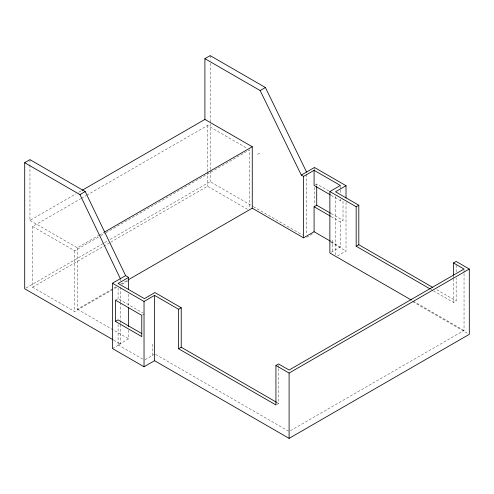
<?xml version="1.0" encoding="UTF-8"?>
<svg xmlns="http://www.w3.org/2000/svg" width="494" height="494" viewBox="0 0 494 494"><rect width="100%" height="100%" fill="white"/><g stroke="black" fill="none" stroke-linecap="round" stroke-linejoin="round"><path stroke-width="0.37" stroke-dasharray="2.47 1.85" d="M29.961 165.045L29.961 220.423L76.033 193.821M78.707 192.277L81.374 190.733M116.751 287.267L74.687 311.553L32.592 287.249L32.592 226.493L80.67 198.736M81.337 198.353L86.012 195.655M86.678 195.266L207.536 125.488L246.957 148.249M29.961 220.423L77.317 247.76L98.683 235.422M99.35 235.039L104.024 232.341M32.592 226.493L74.687 250.798L100.06 236.151M100.727 235.762L105.401 233.063M106.068 232.68L249.631 149.793L249.631 208.24M26.034 288.002L107.426 241.01M110.094 239.467L210.172 181.687L252.712 206.251M257.522 154.35L260.153 152.831M32.592 287.249L110.051 242.529M110.718 242.146L207.536 186.244L247.624 209.388M77.317 247.76L77.317 309.207L116.714 286.464M120.715 284.149L127.396 280.296M122.092 284.18L128.1 280.709M115.46 300.161L118.091 298.642L143.087 313.073M315.4 184.725L316.716 183.966L329.214 191.184M142.426 314.968L144.402 313.832M331.184 195.358L340.391 200.675L341.706 199.916M118.091 324.416L118.091 344.905L128.613 338.828L128.613 328.843M112.459 348.554L120.357 343.997L120.357 324.015M306.564 237.342L313.14 233.545M331.184 216.594L340.391 221.899L343.021 220.38L343.021 199.156M145.057 359.712L154.925 354.013M331.184 252.255L340.391 246.938L340.391 221.899M337.476 255.948L346.022 251.014L346.022 200.298M276.597 404.58L278.567 403.444L278.567 368.512M433.516 290.892L453.517 302.439L456.147 300.92L456.147 278.134M290.429 430.706L464.039 330.474L464.039 272.879M331.184 213.562L343.021 220.38M436.813 289.756L456.147 300.92M430.848 289.354L432.849 290.509M331.184 241.622L340.391 246.938M330.894 242.276L346.022 251.014M253.379 206.64L302.575 235.039M413.305 301.186L464.039 330.474M412.718 301.667L467.966 333.567M277.233 402.672L278.567 403.444M77.317 309.207L128.613 338.828M155.591 354.402L288.422 431.095M113.713 340.162L120.357 343.997M118.091 344.905L144.402 360.089M464.039 269.792L464.039 272.108M456.147 265.229L456.147 272.064M453.517 275.856L453.517 278.134M453.517 278.894L453.517 302.439M340.391 186.244L340.391 189.282M340.391 190.042L340.391 193.08M340.391 199.156L340.391 200.675M335.5 196.384L335.5 254.781M332.499 240.164L332.499 251.495M316.716 183.966L316.716 185.485M314.456 167.472L314.456 169.775M314.456 187.448L314.456 205.121M306.564 174.333L306.564 234.267M278.567 365.474L278.567 367.752M210.172 55.624L210.172 60.237M210.172 63.312L210.172 170.158M210.172 170.93L210.172 181.687M207.536 125.488L207.536 170.868M207.536 171.634L207.536 186.244M152.294 344.207L152.294 355.532M128.613 294.276L128.613 306.564M120.357 278.684L120.357 280.987M120.357 287.138L120.357 301.735M120.357 302.501L120.357 320.174M120.357 320.946L120.357 323.249M118.091 288.008L118.091 298.642M74.687 250.798L74.687 311.553M29.961 159.667L29.961 164.28"/><path stroke-width="0.74" d="M113.046 339.773L24.7 288.768L24.7 162.705L29.961 159.667L85.209 191.561L125.618 275.646L128.613 277.375L128.613 289.669M82.047 190.351L204.905 119.418L204.905 58.663L210.172 55.624L265.414 87.518L306.564 172.029M24.7 162.705L79.948 194.599L85.209 191.561M204.905 58.663L260.153 90.556L265.414 87.518M104.691 231.952L252.261 146.755L252.261 208.202L128.063 279.913M453.517 275.096L453.517 262.95L456.147 261.431L469.3 269.026L469.3 334.333L289.095 438.376L154.554 360.7L144.032 366.776L112.459 348.554L112.459 283.241L125.618 275.646M260.153 90.556L301.303 175.067L314.456 167.472L346.022 185.701L346.022 197.995M128.613 277.375L118.091 283.451L144.402 298.642L154.925 292.565L181.23 307.756L181.23 347.245L276.572 402.289M301.303 175.067L303.563 176.37L314.085 170.3L340.391 185.485L329.869 191.561L329.869 253.014L411.304 300.031M112.459 283.241L144.032 301.464L154.554 295.387L178.6 309.275L181.23 307.756M346.022 185.701L335.5 191.777L358.811 205.232L358.811 244.721L432.812 287.446M115.46 321.384L115.46 300.161L141.772 315.351L141.772 336.612L115.46 321.384L118.091 319.865L141.772 333.574M330.529 241.239L314.085 231.748L314.085 206.751L316.716 205.232L330.529 213.186M329.869 191.561L356.174 206.751L358.811 205.232M252.261 208.202L303.563 237.824L314.085 231.748M178.6 309.275L178.6 348.764L181.23 347.245M356.174 206.751L356.174 246.24L358.811 244.721M178.6 348.764L275.936 404.963L275.936 365.474L278.567 363.954L289.095 370.031L464.039 269.026L453.517 262.95M275.936 365.474L289.095 373.063L469.3 269.026M204.905 119.418L252.261 146.755M330.529 194.982L314.085 185.485L314.085 170.3M314.085 206.751L330.529 216.218M356.174 246.24L430.181 288.965M79.948 194.599L120.357 278.684M316.716 186.244L316.716 205.232M303.563 176.37L303.563 237.824M289.095 373.063L289.095 438.376M154.554 295.387L154.554 360.7M144.032 301.464L144.032 366.776M128.613 307.336L128.613 326.54"/></g></svg>
